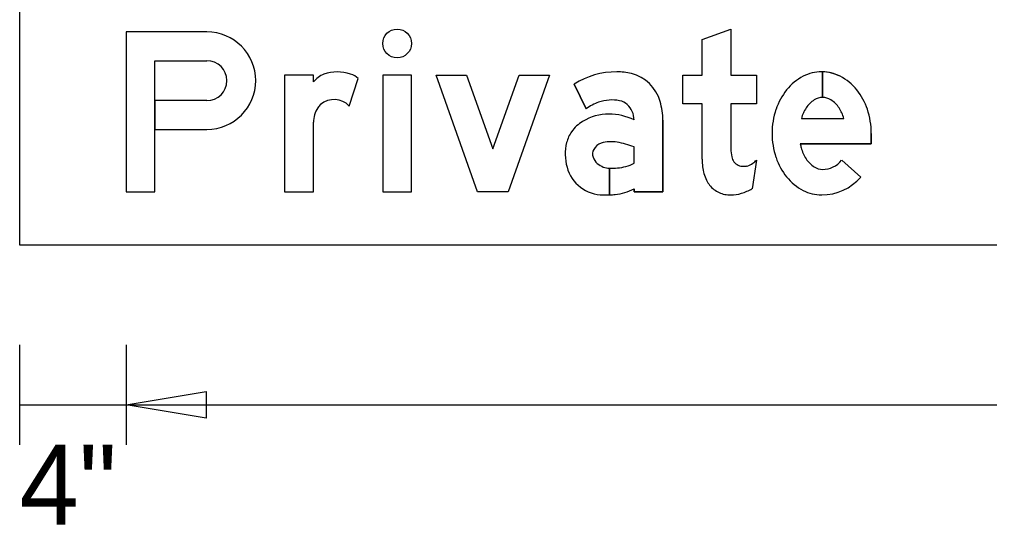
# Model space of a CAD drawing. Extents: x 764 to 1076, y -284 to -242.
# Drawn here: x 1029.199 to 1032.23, y -275.086 to -273.506 of the extents above; entities that cross this region are included whole.
import ezdxf

# ---------------------------------------------------------------- set-up
doc = ezdxf.new("R2010")
doc.units = 0
for name, color, linetype in [('GSBWFill', 7, 'Continuous'), ('GSColorFill', 7, 'Continuous'), ('GSDims', 7, 'Continuous'), ('GSOutline', 7, 'Continuous')]:
    doc.layers.add(name, color=color, linetype=linetype)

msp = doc.modelspace()

# ---------------------------------------------------------------- linework, layer by layer
at = {"layer": 'GSBWFill'}
for p, q in [((1029.1987, -272.5446), (1029.1987, -274.2113)), ((1029.622, -273.635), (1029.7845, -273.635)), ((1030.2294, -273.7768), (1030.2575, -273.6908)), ((1030.2575, -273.6908), (1030.2575, -273.6908)), ((1031.7084, -273.67), (1031.7084, -273.75)), ((1031.7085, -273.75), (1031.7085, -273.67)), ((1030.9692, -273.7856), (1030.9322, -273.7082)), ((1031.6421, -273.8155), (1031.7748, -273.8155)), ((1031.1193, -273.9557), (1031.1193, -273.9047)), ((1031.7681, -273.9465), (1031.8277, -273.9991)), ((1031.0429, -273.9712), (1031.0429, -274.0547)), ((1031.0429, -274.0547), (1031.0429, -273.9712)), ((1031.4879, -274.0357), (1031.4879, -274.0357)), ((1029.1987, -274.2113), (1037.1987, -274.2113))]:
    msp.add_line(p, q, dxfattribs=at)
for points in [[(1031.3319, -273.9429), (1031.3319, -273.77), (1031.2719, -273.77), (1031.2719, -273.68), (1031.3319, -273.68), (1031.3319, -273.5691), (1031.4219, -273.5362), (1031.4219, -273.68), (1031.5019, -273.68), (1031.5019, -273.77), (1031.4219, -273.77), (1031.4219, -273.9113)], [(1029.7845, -273.545), (1029.532, -273.545), (1029.532, -274.045), (1029.622, -274.045), (1029.622, -273.635)], [(1030.1175, -273.7015), (1030.1175, -273.68), (1030.0275, -273.68), (1030.0275, -274.045), (1030.1175, -274.045), (1030.1175, -273.8278)], [(1029.7845, -273.76), (1029.622, -273.76), (1029.622, -273.85), (1029.7845, -273.85)], [(1031.2093, -273.8216), (1031.2093, -274.045), (1031.1193, -274.045), (1031.1193, -274.0355)], [(1031.8606, -273.8625), (1031.8606, -273.8955), (1031.6388, -273.8955)], [(1031.5019, -273.9462), (1031.5019, -273.9462), (1031.4879, -274.0357)]]:
    msp.add_lwpolyline(points, dxfattribs=at)
for points in [[(1030.424, -274.045), (1030.424, -273.68), (1030.334, -273.68), (1030.334, -274.045)], [(1030.5006, -273.68), (1030.5961, -273.68), (1030.6781, -273.9106), (1030.7601, -273.68), (1030.8556, -273.68), (1030.7258, -274.045), (1030.6303, -274.045)]]:
    msp.add_lwpolyline(points, close=True, dxfattribs=at)
msp.add_ellipse((1030.379, -273.5812), major_axis=(0, 0.045), ratio=0.999984, dxfattribs=at)
for centre, major_axis, ratio, start_param, end_param in [((1029.7845, -273.6975), (0, 0.1525), 0.999997, 3.141593, 6.283185), ((1029.7845, -273.6975), (0, 0.0625), 0.999997, 3.141593, 6.283185), ((1030.1836, -273.7552), (0, 0.0852), 0.99999, 0.405268, 0.888298), ((1030.1918, -273.8), (0, 0.13), 0.99999, 5.955439, 6.610932), ((1030.2167, -273.7333), (0, 0.0589), 0.99999, 5.519323, 5.990814), ((1031.0651, -273.9203), (0, 0.2503), 0.999997, 0, 0.559853), ((1031.0651, -273.8602), (0, 0.1902), 0.999997, 6.039668, 6.283185), ((1031.0808, -273.7969), (0, 0.125), 0.999997, 4.993822, 6.039668), ((1031.7222, -273.828), (0, 0.162), 0.999996, 0.475122, 0.892896), ((1031.7056, -273.7958), (0, 0.1258), 0.999996, 0, 0.475122), ((1031.7056, -273.7958), (0, 0.1258), 0.999996, 6.260763, 6.283185), ((1031.7056, -273.7958), (0, 0.1258), 0.999996, 5.808063, 6.260564), ((1031.6891, -273.828), (0, 0.162), 0.999996, 5.390289, 5.808063), ((1030.1823, -273.8208), (0, 0.0644), 0.99999, 5.464387, 6.998975), ((1031.7482, -273.8489), (0, 0.1953), 0.999996, 0.892896, 1.248875), ((1031.7084, -273.7983), (0, 0.0483), 0.999996, 0, 0.569258), ((1031.7084, -273.7983), (0, 0.0483), 0.999996, 5.713928, 6.282667), ((1031.6631, -273.8489), (0, 0.1953), 0.999996, 5.03431, 5.390289), ((1030.1997, -273.8278), (0, 0.0822), 0.99999, 0.982393, 1.570796), ((1030.1729, -273.8099), (0, 0.05), 0.99999, 0.71579, 0.982393), ((1031.0651, -273.9203), (0, 0.1653), 0.999997, 0.34797, 0.618511), ((1031.05, -273.8839), (0, 0.126), 0.999997, 6.089944, 6.617067), ((1031.0646, -273.8093), (0, 0.05), 0.999997, 5.551446, 6.089944), ((1031.0552, -273.8198), (0, 0.0641), 0.999997, 4.707336, 5.551446), ((1030.9955, -273.8216), (0, 0.2138), 0.999997, 4.712389, 4.993822), ((1031.7594, -273.8492), (0, 0.122), 0.999996, 0.99633, 1.290964), ((1031.7281, -273.829), (0, 0.0848), 0.999996, 0.569258, 0.99633), ((1031.6888, -273.829), (0, 0.0848), 0.999996, 5.286855, 5.713928), ((1031.6575, -273.8492), (0, 0.122), 0.999996, 4.992222, 5.286855), ((1031.041, -273.9616), (0, 0.1595), 0.999997, 0, 0.542493), ((1031.041, -273.9808), (0, 0.1787), 0.999997, 5.829795, 6.283185), ((1031.789, -273.8625), (0, 0.2384), 0.999996, 1.248875, 1.570796), ((1031.6223, -273.8625), (0, 0.2384), 0.999996, 4.712389, 5.03431), ((1031.0207, -273.9258), (0, 0.1184), 0.999997, 0.551895, 0.951808), ((1031.0058, -273.9152), (0, 0.1), 0.999997, 0.951808, 1.327759), ((1031.789, -273.8625), (0, 0.2384), 0.999996, 1.570796, 1.892717), ((1031.0541, -273.9272), (0, 0.1499), 0.999997, 1.327759, 1.846374), ((1031.0321, -273.9352), (0, 0.045), 0.999997, 0.352841, 1.04074), ((1031.0419, -273.9619), (0, 0.0735), 0.999997, 0, 0.352841), ((1031.0419, -274.0811), (0, 0.1926), 0.999997, 6.156691, 6.283185), ((1031.0192, -274.1624), (0, 0.2764), 0.999997, 5.912734, 6.112319), ((1031.8088, -273.8625), (0, 0.1732), 0.999996, 1.762764, 1.832751), ((1031.0181, -273.927), (0, 0.0288), 0.999997, 1.04074, 1.93205), ((1031.5343, -273.9113), (0, 0.1124), 0.999996, 1.570796, 1.786412), ((1031.4612, -273.9289), (0, 0.0372), 0.999996, 1.74402, 2.68798), ((1031.7594, -273.8757), (0, 0.122), 0.999996, 1.832751, 2.145263), ((1031.0356, -273.9204), (0, 0.0475), 0.999997, 1.93205, 2.424657), ((1031.0477, -273.9065), (0, 0.0659), 0.999997, 2.424657, 2.762363), ((1031.0552, -273.8302), (0, 0.141), 0.999997, 3.227127, 3.613748), ((1031.5276, -273.9429), (0, 0.1956), 0.999996, 1.570796, 1.696187), ((1031.4616, -273.9201), (0, 0.0454), 0.999996, 2.764976, 3.141593), ((1031.4616, -273.9018), (0, 0.0637), 0.999996, 3.141593, 3.322793), ((1031.4634, -273.9226), (0, 0.043), 0.999996, 3.369141, 3.829733), ((1031.3628, -273.7941), (0, 0.2062), 0.999996, 3.810579, 3.882326), ((1031.7482, -273.8761), (0, 0.1953), 0.999996, 1.892717, 2.248697), ((1031.7281, -273.896), (0, 0.0848), 0.999996, 2.145263, 2.572335), ((1031.7084, -273.8983), (0, 0.0767), 0.999996, 3.141593, 4.032312), ((1031.0234, -273.9375), (0, 0.1175), 0.999997, 1.832987, 3.141593), ((1031.0429, -273.9139), (0, 0.0573), 0.999997, 2.792048, 3.141593), ((1031.0429, -273.4721), (0, 0.4991), 0.999997, 3.141643, 3.190354), ((1031.4617, -273.9521), (0, 0.1291), 0.999996, 1.689445, 2.022806), ((1031.7084, -273.9267), (0, 0.0483), 0.999996, 2.572335, 3.141593), ((1031.4226, -273.9709), (0, 0.0858), 0.999996, 2.024831, 2.464069), ((1031.7222, -273.897), (0, 0.162), 0.999996, 2.248697, 2.666471), ((1031.7056, -273.8937), (0, 0.1613), 0.999996, 3.141593, 3.999873), ((1031.0234, -273.4695), (0, 0.5854), 0.999997, 3.141593, 3.174851), ((1031.0234, -273.4695), (0, 0.5854), 0.999997, 3.174894, 3.204379), ((1031.0431, -273.8944), (0, 0.1603), 0.999997, 3.248247, 3.636892), ((1031.4181, -273.9748), (0, 0.0799), 0.999996, 2.477712, 2.946815), ((1031.4212, -273.9597), (0, 0.0953), 0.999996, 2.944983, 3.141593), ((1031.4212, -273.938), (0, 0.117), 0.999996, 3.141593, 3.436283), ((1031.3986, -273.8757), (0, 0.1832), 0.999996, 3.455425, 3.650292), ((1031.7056, -273.9292), (0, 0.1258), 0.999996, 2.666471, 3.141593)]:
    msp.add_ellipse(centre, major_axis=major_axis, ratio=ratio, start_param=start_param, end_param=end_param, dxfattribs=at)
at = {"layer": 'GSColorFill'}
for p, q in [((1029.1987, -272.5446), (1029.1987, -274.2113)), ((1029.1987, -272.5446), (1029.1987, -274.2113)), ((1029.622, -273.635), (1029.7845, -273.635)), ((1030.2294, -273.7768), (1030.2575, -273.6908)), ((1030.2575, -273.6908), (1030.2575, -273.6908)), ((1031.7084, -273.67), (1031.7084, -273.75)), ((1031.7085, -273.75), (1031.7085, -273.67)), ((1030.9692, -273.7856), (1030.9322, -273.7082)), ((1031.6421, -273.8155), (1031.7748, -273.8155)), ((1031.1193, -273.9557), (1031.1193, -273.9047)), ((1031.7681, -273.9465), (1031.8277, -273.9991)), ((1031.0429, -273.9712), (1031.0429, -274.0547)), ((1031.0429, -274.0547), (1031.0429, -273.9712)), ((1031.4879, -274.0357), (1031.4879, -274.0357)), ((1029.1987, -274.2113), (1037.1987, -274.2113)), ((1029.1987, -274.2113), (1037.1987, -274.2113))]:
    msp.add_line(p, q, dxfattribs=at)
for points in [[(1031.3319, -273.9429), (1031.3319, -273.77), (1031.2719, -273.77), (1031.2719, -273.68), (1031.3319, -273.68), (1031.3319, -273.5691), (1031.4219, -273.5362), (1031.4219, -273.68), (1031.5019, -273.68), (1031.5019, -273.77), (1031.4219, -273.77), (1031.4219, -273.9113)], [(1029.7845, -273.545), (1029.532, -273.545), (1029.532, -274.045), (1029.622, -274.045), (1029.622, -273.635)], [(1030.1175, -273.7015), (1030.1175, -273.68), (1030.0275, -273.68), (1030.0275, -274.045), (1030.1175, -274.045), (1030.1175, -273.8278)], [(1029.7845, -273.76), (1029.622, -273.76), (1029.622, -273.85), (1029.7845, -273.85)], [(1031.2093, -273.8216), (1031.2093, -274.045), (1031.1193, -274.045), (1031.1193, -274.0355)], [(1031.8606, -273.8625), (1031.8606, -273.8955), (1031.6388, -273.8955)], [(1031.5019, -273.9462), (1031.5019, -273.9462), (1031.4879, -274.0357)]]:
    msp.add_lwpolyline(points, dxfattribs=at)
for points in [[(1030.424, -274.045), (1030.424, -273.68), (1030.334, -273.68), (1030.334, -274.045)], [(1030.5006, -273.68), (1030.5961, -273.68), (1030.6781, -273.9106), (1030.7601, -273.68), (1030.8556, -273.68), (1030.7258, -274.045), (1030.6303, -274.045)]]:
    msp.add_lwpolyline(points, close=True, dxfattribs=at)
msp.add_ellipse((1030.379, -273.5812), major_axis=(0, 0.045), ratio=0.999984, dxfattribs=at)
for centre, major_axis, ratio, start_param, end_param in [((1029.7845, -273.6975), (0, 0.1525), 0.999997, 3.141593, 6.283185), ((1029.7845, -273.6975), (0, 0.0625), 0.999997, 3.141593, 6.283185), ((1030.1836, -273.7552), (0, 0.0852), 0.99999, 0.405268, 0.888298), ((1030.1918, -273.8), (0, 0.13), 0.99999, 5.955439, 6.610932), ((1030.2167, -273.7333), (0, 0.0589), 0.99999, 5.519323, 5.990814), ((1031.0651, -273.9203), (0, 0.2503), 0.999997, 0, 0.559853), ((1031.0651, -273.8602), (0, 0.1902), 0.999997, 6.039668, 6.283185), ((1031.0808, -273.7969), (0, 0.125), 0.999997, 4.993822, 6.039668), ((1031.7222, -273.828), (0, 0.162), 0.999996, 0.475122, 0.892896), ((1031.7056, -273.7958), (0, 0.1258), 0.999996, 0, 0.475122), ((1031.7056, -273.7958), (0, 0.1258), 0.999996, 6.260763, 6.283185), ((1031.7056, -273.7958), (0, 0.1258), 0.999996, 5.808063, 6.260564), ((1031.6891, -273.828), (0, 0.162), 0.999996, 5.390289, 5.808063), ((1030.1823, -273.8208), (0, 0.0644), 0.99999, 5.464387, 6.998975), ((1031.7482, -273.8489), (0, 0.1953), 0.999996, 0.892896, 1.248875), ((1031.7084, -273.7983), (0, 0.0483), 0.999996, 0, 0.569258), ((1031.7084, -273.7983), (0, 0.0483), 0.999996, 5.713928, 6.282667), ((1031.6631, -273.8489), (0, 0.1953), 0.999996, 5.03431, 5.390289), ((1030.1997, -273.8278), (0, 0.0822), 0.99999, 0.982393, 1.570796), ((1030.1729, -273.8099), (0, 0.05), 0.99999, 0.71579, 0.982393), ((1031.0651, -273.9203), (0, 0.1653), 0.999997, 0.34797, 0.618511), ((1031.05, -273.8839), (0, 0.126), 0.999997, 6.089944, 6.617067), ((1031.0646, -273.8093), (0, 0.05), 0.999997, 5.551446, 6.089944), ((1031.0552, -273.8198), (0, 0.0641), 0.999997, 4.707336, 5.551446), ((1030.9955, -273.8216), (0, 0.2138), 0.999997, 4.712389, 4.993822), ((1031.7594, -273.8492), (0, 0.122), 0.999996, 0.99633, 1.290964), ((1031.7281, -273.829), (0, 0.0848), 0.999996, 0.569258, 0.99633), ((1031.6888, -273.829), (0, 0.0848), 0.999996, 5.286855, 5.713928), ((1031.6575, -273.8492), (0, 0.122), 0.999996, 4.992222, 5.286855), ((1031.041, -273.9616), (0, 0.1595), 0.999997, 0, 0.542493), ((1031.041, -273.9808), (0, 0.1787), 0.999997, 5.829795, 6.283185), ((1031.789, -273.8625), (0, 0.2384), 0.999996, 1.248875, 1.570796), ((1031.6223, -273.8625), (0, 0.2384), 0.999996, 4.712389, 5.03431), ((1031.0207, -273.9258), (0, 0.1184), 0.999997, 0.551895, 0.951808), ((1031.0058, -273.9152), (0, 0.1), 0.999997, 0.951808, 1.327759), ((1031.789, -273.8625), (0, 0.2384), 0.999996, 1.570796, 1.892717), ((1031.0541, -273.9272), (0, 0.1499), 0.999997, 1.327759, 1.846374), ((1031.0321, -273.9352), (0, 0.045), 0.999997, 0.352841, 1.04074), ((1031.0419, -273.9619), (0, 0.0735), 0.999997, 0, 0.352841), ((1031.0419, -274.0811), (0, 0.1926), 0.999997, 6.156691, 6.283185), ((1031.0192, -274.1624), (0, 0.2764), 0.999997, 5.912734, 6.112319), ((1031.8088, -273.8625), (0, 0.1732), 0.999996, 1.762764, 1.832751), ((1031.0181, -273.927), (0, 0.0288), 0.999997, 1.04074, 1.93205), ((1031.5343, -273.9113), (0, 0.1124), 0.999996, 1.570796, 1.786412), ((1031.4612, -273.9289), (0, 0.0372), 0.999996, 1.74402, 2.68798), ((1031.7594, -273.8757), (0, 0.122), 0.999996, 1.832751, 2.145263), ((1031.0356, -273.9204), (0, 0.0475), 0.999997, 1.93205, 2.424657), ((1031.0477, -273.9065), (0, 0.0659), 0.999997, 2.424657, 2.762363), ((1031.0552, -273.8302), (0, 0.141), 0.999997, 3.227127, 3.613748), ((1031.5276, -273.9429), (0, 0.1956), 0.999996, 1.570796, 1.696187), ((1031.4616, -273.9201), (0, 0.0454), 0.999996, 2.764976, 3.141593), ((1031.4616, -273.9018), (0, 0.0637), 0.999996, 3.141593, 3.322793), ((1031.4634, -273.9226), (0, 0.043), 0.999996, 3.369141, 3.829733), ((1031.3628, -273.7941), (0, 0.2062), 0.999996, 3.810579, 3.882326), ((1031.7482, -273.8761), (0, 0.1953), 0.999996, 1.892717, 2.248697), ((1031.7281, -273.896), (0, 0.0848), 0.999996, 2.145263, 2.572335), ((1031.7084, -273.8983), (0, 0.0767), 0.999996, 3.141593, 4.032312), ((1031.0234, -273.9375), (0, 0.1175), 0.999997, 1.832987, 3.141593), ((1031.0429, -273.9139), (0, 0.0573), 0.999997, 2.792048, 3.141593), ((1031.0429, -273.4721), (0, 0.4991), 0.999997, 3.141643, 3.190354), ((1031.4617, -273.9521), (0, 0.1291), 0.999996, 1.689445, 2.022806), ((1031.7084, -273.9267), (0, 0.0483), 0.999996, 2.572335, 3.141593), ((1031.4226, -273.9709), (0, 0.0858), 0.999996, 2.024831, 2.464069), ((1031.7222, -273.897), (0, 0.162), 0.999996, 2.248697, 2.666471), ((1031.7056, -273.8937), (0, 0.1613), 0.999996, 3.141593, 3.999873), ((1031.0234, -273.4695), (0, 0.5854), 0.999997, 3.141593, 3.174851), ((1031.0234, -273.4695), (0, 0.5854), 0.999997, 3.174894, 3.204379), ((1031.0431, -273.8944), (0, 0.1603), 0.999997, 3.248247, 3.636892), ((1031.4181, -273.9748), (0, 0.0799), 0.999996, 2.477712, 2.946815), ((1031.4212, -273.9597), (0, 0.0953), 0.999996, 2.944983, 3.141593), ((1031.4212, -273.938), (0, 0.117), 0.999996, 3.141593, 3.436283), ((1031.3986, -273.8757), (0, 0.1832), 0.999996, 3.455425, 3.650292), ((1031.7056, -273.9292), (0, 0.1258), 0.999996, 2.666471, 3.141593)]:
    msp.add_ellipse(centre, major_axis=major_axis, ratio=ratio, start_param=start_param, end_param=end_param, dxfattribs=at)
at = {"layer": 'GSDims'}
for p, q in [((1029.1987, -274.5238), (1029.1987, -274.8363)), ((1029.1987, -274.5238), (1029.1987, -274.8363)), ((1029.532, -274.5238), (1029.532, -274.8363)), ((1029.532, -274.5238), (1029.532, -274.8363)), ((1029.1987, -274.7113), (1029.532, -274.7113)), ((1029.532, -274.7113), (1036.8656, -274.7113))]:
    msp.add_line(p, q, dxfattribs=at)
msp.add_lwpolyline([(1029.532, -274.7113), (1029.782, -274.6696), (1029.782, -274.753)], close=True, dxfattribs=at)
at = {"layer": 'GSOutline'}
for p, q in [((1029.1987, -272.5446), (1029.1987, -274.2113)), ((1029.622, -273.635), (1029.7845, -273.635)), ((1030.2294, -273.7768), (1030.2575, -273.6908)), ((1030.2575, -273.6908), (1030.2575, -273.6908)), ((1030.9322, -273.7082), (1030.9692, -273.7856)), ((1031.6421, -273.8155), (1031.7748, -273.8155)), ((1029.622, -273.85), (1029.7845, -273.85)), ((1031.1193, -273.9557), (1031.1193, -273.9047)), ((1031.8277, -273.9991), (1031.7681, -273.9465)), ((1031.4879, -274.0357), (1031.4879, -274.0357)), ((1029.1987, -274.2113), (1037.1987, -274.2113))]:
    msp.add_line(p, q, dxfattribs=at)
for points in [[(1031.3319, -273.9429), (1031.3319, -273.77), (1031.2719, -273.77), (1031.2719, -273.68), (1031.3319, -273.68), (1031.3319, -273.5691), (1031.4219, -273.5362), (1031.4219, -273.68), (1031.5019, -273.68), (1031.5019, -273.77), (1031.4219, -273.77), (1031.4219, -273.9113)], [(1029.7845, -273.545), (1029.532, -273.545), (1029.532, -274.045), (1029.622, -274.045), (1029.622, -273.85)], [(1029.7845, -273.76), (1029.622, -273.76), (1029.622, -273.635)], [(1030.1175, -273.7015), (1030.1175, -273.68), (1030.0275, -273.68), (1030.0275, -274.045), (1030.1175, -274.045), (1030.1175, -273.8278)], [(1031.1193, -274.0355), (1031.1193, -274.045), (1031.2093, -274.045), (1031.2093, -273.8216)], [(1031.6388, -273.8955), (1031.8606, -273.8955), (1031.8606, -273.8625)], [(1031.5019, -273.9462), (1031.5019, -273.9462), (1031.4879, -274.0357)]]:
    msp.add_lwpolyline(points, dxfattribs=at)
for points in [[(1030.424, -274.045), (1030.424, -273.68), (1030.334, -273.68), (1030.334, -274.045)], [(1030.5006, -273.68), (1030.5961, -273.68), (1030.6781, -273.9106), (1030.7601, -273.68), (1030.8556, -273.68), (1030.7258, -274.045), (1030.6303, -274.045)]]:
    msp.add_lwpolyline(points, close=True, dxfattribs=at)
msp.add_ellipse((1030.379, -273.5812), major_axis=(0, 0.045), ratio=0.999984, dxfattribs=at)
for centre, major_axis, ratio, start_param, end_param in [((1029.7845, -273.6975), (0, 0.1525), 0.999997, 3.141593, 6.283185), ((1029.7845, -273.6975), (0, 0.0625), 0.999997, 3.141593, 6.283185), ((1030.1836, -273.7552), (0, 0.0852), 0.99999, 0.405268, 0.888298), ((1030.1918, -273.8), (0, 0.13), 0.99999, 5.955439, 6.610932), ((1030.2167, -273.7333), (0, 0.0589), 0.99999, 5.519323, 5.990814), ((1031.0651, -273.9203), (0, 0.2503), 0.999997, 0, 0.559853), ((1031.0651, -273.8602), (0, 0.1902), 0.999997, 6.039668, 6.283185), ((1031.0808, -273.7969), (0, 0.125), 0.999997, 4.993822, 6.039668), ((1031.7222, -273.828), (0, 0.162), 0.999996, 0.475122, 0.892896), ((1031.7056, -273.7958), (0, 0.1258), 0.999996, 0, 0.475122), ((1031.7056, -273.7958), (0, 0.1258), 0.999996, 5.808063, 6.283185), ((1031.6891, -273.828), (0, 0.162), 0.999996, 5.390289, 5.808063), ((1030.1823, -273.8208), (0, 0.0644), 0.99999, 5.464387, 6.998975), ((1031.7482, -273.8489), (0, 0.1953), 0.999996, 0.892896, 1.248875), ((1031.7084, -273.7983), (0, 0.0483), 0.999996, 0, 0.569258), ((1031.7084, -273.7983), (0, 0.0483), 0.999996, 5.713928, 6.283185), ((1031.6631, -273.8489), (0, 0.1953), 0.999996, 5.03431, 5.390289), ((1030.1997, -273.8278), (0, 0.0822), 0.99999, 0.982393, 1.570796), ((1030.1729, -273.8099), (0, 0.05), 0.99999, 0.71579, 0.982393), ((1031.0651, -273.9203), (0, 0.1653), 0.999997, 0.34797, 0.618511), ((1031.05, -273.8839), (0, 0.126), 0.999997, 6.089944, 6.617067), ((1031.0646, -273.8093), (0, 0.05), 0.999997, 5.551446, 6.089944), ((1031.0552, -273.8198), (0, 0.0641), 0.999997, 4.707336, 5.551446), ((1030.9955, -273.8216), (0, 0.2138), 0.999997, 4.712389, 4.993822), ((1031.7594, -273.8492), (0, 0.122), 0.999996, 0.99633, 1.290964), ((1031.7281, -273.829), (0, 0.0848), 0.999996, 0.569258, 0.99633), ((1031.6888, -273.829), (0, 0.0848), 0.999996, 5.286855, 5.713928), ((1031.6575, -273.8492), (0, 0.122), 0.999996, 4.992222, 5.286855), ((1031.041, -273.9616), (0, 0.1595), 0.999997, 0, 0.542493), ((1031.041, -273.9808), (0, 0.1787), 0.999997, 5.829795, 6.283185), ((1031.789, -273.8625), (0, 0.2384), 0.999996, 1.248875, 1.570796), ((1031.6223, -273.8625), (0, 0.2384), 0.999996, 4.712389, 5.03431), ((1031.0207, -273.9258), (0, 0.1184), 0.999997, 0.551895, 0.951808), ((1031.0058, -273.9152), (0, 0.1), 0.999997, 0.951808, 1.327759), ((1031.789, -273.8625), (0, 0.2384), 0.999996, 1.570796, 1.892717), ((1031.0541, -273.9272), (0, 0.1499), 0.999997, 1.327759, 1.846374), ((1031.0321, -273.9352), (0, 0.045), 0.999997, 0.352841, 1.04074), ((1031.0419, -273.9619), (0, 0.0735), 0.999997, 0, 0.352841), ((1031.0419, -274.0811), (0, 0.1926), 0.999997, 6.156691, 6.283185), ((1031.0192, -274.1624), (0, 0.2764), 0.999997, 5.912734, 6.112319), ((1031.8088, -273.8625), (0, 0.1732), 0.999996, 1.762763, 1.832751), ((1031.0181, -273.927), (0, 0.0288), 0.999997, 1.04074, 1.93205), ((1031.5343, -273.9113), (0, 0.1124), 0.999996, 1.570796, 1.786412), ((1031.4612, -273.9289), (0, 0.0372), 0.999996, 1.74402, 2.68798), ((1031.7594, -273.8757), (0, 0.122), 0.999996, 1.832751, 2.145263), ((1031.0356, -273.9204), (0, 0.0475), 0.999997, 1.93205, 2.424657), ((1031.0477, -273.9065), (0, 0.0659), 0.999997, 2.424657, 2.762363), ((1031.0552, -273.8302), (0, 0.141), 0.999997, 3.227127, 3.613748), ((1031.5276, -273.9429), (0, 0.1956), 0.999996, 1.570796, 1.696187), ((1031.4616, -273.9201), (0, 0.0454), 0.999996, 2.764976, 3.141593), ((1031.4616, -273.9018), (0, 0.0637), 0.999996, 3.141593, 3.322793), ((1031.4634, -273.9226), (0, 0.043), 0.999996, 3.369141, 3.829733), ((1031.3628, -273.7941), (0, 0.2062), 0.999996, 3.810579, 3.882326), ((1031.7482, -273.8761), (0, 0.1953), 0.999996, 1.892717, 2.248697), ((1031.7281, -273.896), (0, 0.0848), 0.999996, 2.145263, 2.572335), ((1031.7084, -273.8983), (0, 0.0767), 0.999996, 3.141593, 4.032312), ((1031.0234, -273.9375), (0, 0.1175), 0.999997, 1.832987, 3.141593), ((1031.0429, -273.9139), (0, 0.0573), 0.999997, 2.792048, 3.141593), ((1031.0429, -273.4721), (0, 0.4991), 0.999997, 3.141593, 3.190354), ((1031.4617, -273.9521), (0, 0.1291), 0.999996, 1.689445, 2.022806), ((1031.7084, -273.9267), (0, 0.0483), 0.999996, 2.572335, 3.141593), ((1031.4226, -273.9709), (0, 0.0858), 0.999996, 2.024831, 2.464069), ((1031.7222, -273.897), (0, 0.162), 0.999996, 2.248697, 2.666471), ((1031.7056, -273.8937), (0, 0.1613), 0.999996, 3.141593, 3.999873), ((1031.0234, -273.4695), (0, 0.5854), 0.999997, 3.141593, 3.204379), ((1031.0431, -273.8944), (0, 0.1603), 0.999997, 3.248247, 3.636892), ((1031.4181, -273.9748), (0, 0.0799), 0.999996, 2.477712, 2.946815), ((1031.4212, -273.9597), (0, 0.0953), 0.999996, 2.944983, 3.141593), ((1031.4212, -273.938), (0, 0.117), 0.999996, 3.141593, 3.436283), ((1031.3986, -273.8757), (0, 0.1832), 0.999996, 3.455425, 3.650292), ((1031.7056, -273.9292), (0, 0.1258), 0.999996, 2.666471, 3.141593)]:
    msp.add_ellipse(centre, major_axis=major_axis, ratio=ratio, start_param=start_param, end_param=end_param, dxfattribs=at)

# ---------------------------------------------------------------- texts
at = {"layer": 'GSDims'}
msp.add_text('4"', height=0.25, dxfattribs=at).set_placement((1029.1987, -275.0863))

doc.saveas('drawing.dxf')
